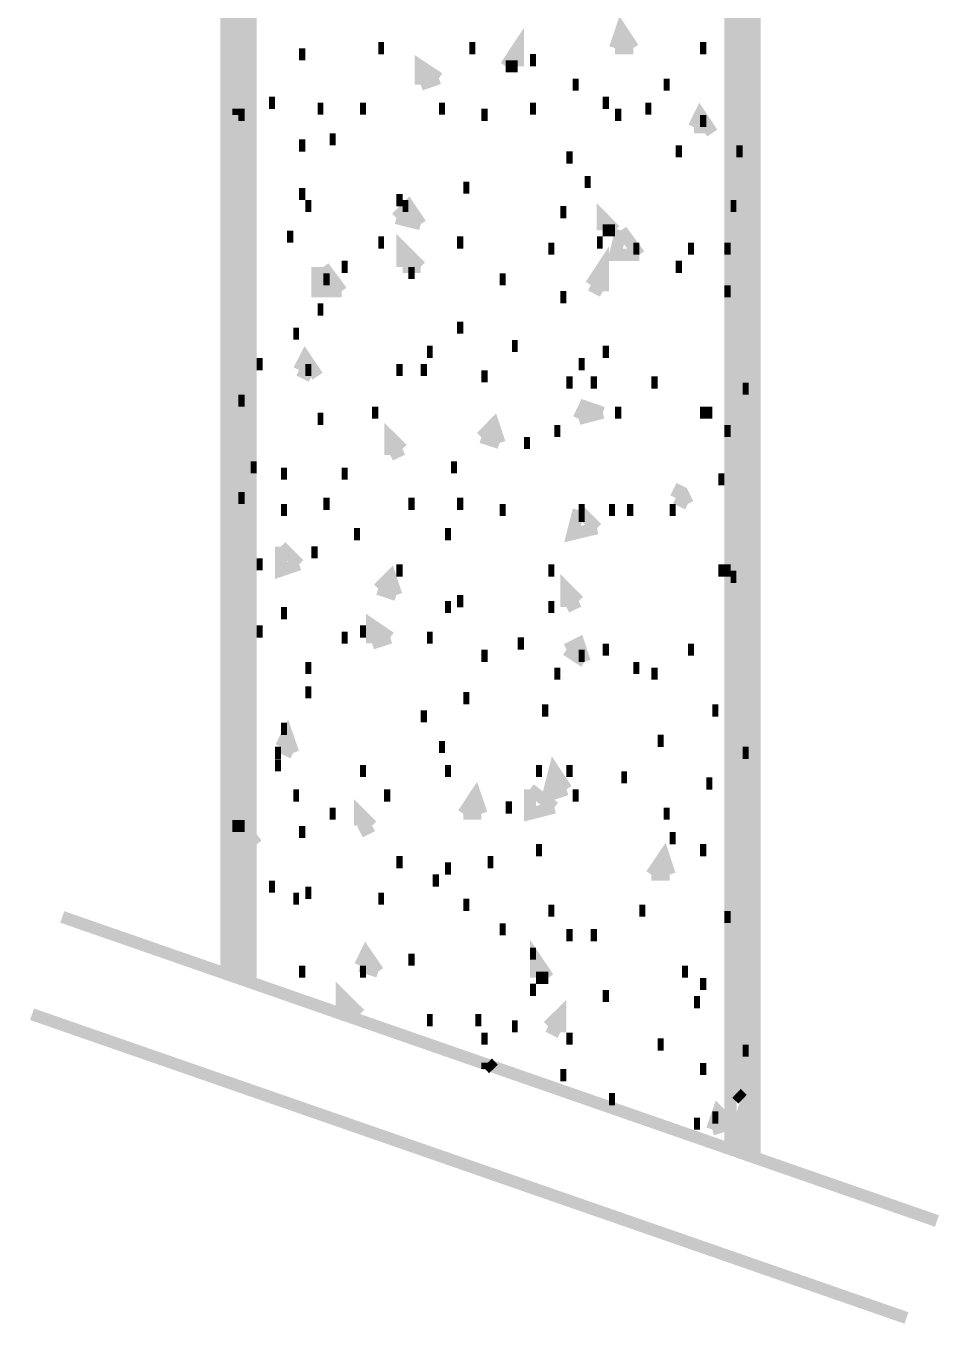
# Model space of a CAD drawing. Extents: x 0.1 to 11.6, y 0.3 to 16.2.
# Drawn here: x 7.6667 to 7.9183, y 12.705 to 13.0611 of the extents above; entities that cross this region are included whole.
import ezdxf

# ---------------------------------------------------------------- set-up
doc = ezdxf.new("R2010")
doc.units = 0
doc.layers.get('0').update_dxf_attribs({"linetype": 'CONTINUOUS'})

msp = doc.modelspace()

# ---------------------------------------------------------------- linework, layer by layer
at = {"color": 0}
for points, const_width in [([(7.72499, 12.8), (7.72499, 13.715)], 0.01), ([(7.86333, 12.7517), (7.86333, 13.6667)], 0.01), ([(7.82835, 13.055), (7.83003, 13.06), (7.83333, 13.055)], 0.003333), ([(7.79833, 13.05), (7.80165, 13.055), (7.80165, 13.05)], 0.003333), ([(7.76335, 13.055), (7.76497, 13.055)], 0.003333), ([(7.76335, 13.055), (7.76497, 13.055)], 0.003333), ([(7.78836, 13.055), (7.78999, 13.055)], 0.003333), ([(7.82835, 13.055), (7.83333, 13.055)], 0.003333), ([(7.85167, 13.055), (7.85335, 13.055)], 0.003333), ([(7.74164, 13.0533), (7.74333, 13.0533)], 0.003333), ([(7.77501, 13.045), (7.77501, 13.05), (7.78, 13.0467)], 0.003333), ([(7.80501, 13.0517), (7.80664, 13.0517)], 0.003333), ([(7.79833, 13.05), (7.80165, 13.05)], 0.003333), ([(7.77501, 13.045), (7.78, 13.0467)], 0.003333), ([(7.81668, 13.045), (7.81836, 13.045)], 0.003333), ([(7.84169, 13.045), (7.84332, 13.045)], 0.003333), ([(7.72499, 13.0384), (7.72499, 13.0367)], 0.003333), ([(7.72499, 13.0367), (7.72667, 13.0367)], 0.003333), ([(7.73335, 13.04), (7.73503, 13.04)], 0.003333), ([(7.74669, 13.0384), (7.74832, 13.0384)], 0.003333), ([(7.75836, 13.0384), (7.75999, 13.0384)], 0.003333), ([(7.78, 13.0384), (7.78168, 13.0384)], 0.003333), ([(7.79167, 13.0367), (7.79335, 13.0367)], 0.003333), ([(7.80501, 13.0384), (7.80664, 13.0384)], 0.003333), ([(7.82497, 13.04), (7.82667, 13.04)], 0.003333), ([(7.82835, 13.0367), (7.83003, 13.0367)], 0.003333), ([(7.83664, 13.0384), (7.83832, 13.0384)], 0.003333), ([(7.84999, 13.0333), (7.85167, 13.0367), (7.85499, 13.0317)], 0.003333), ([(7.84999, 13.0333), (7.85499, 13.0333)], 0.003333), ([(7.85167, 13.035), (7.85335, 13.035)], 0.003333), ([(7.75, 13.03), (7.75168, 13.03)], 0.003333), ([(7.74164, 13.0283), (7.74333, 13.0283)], 0.003333), ([(7.845, 13.0267), (7.84668, 13.0267)], 0.003333), ([(7.86165, 13.0267), (7.86333, 13.0267)], 0.003333), ([(7.815, 13.025), (7.81668, 13.025)], 0.003333), ([(7.78668, 13.0167), (7.78836, 13.0167)], 0.003333), ([(7.81999, 13.0183), (7.82167, 13.0183)], 0.003333), ([(7.74164, 13.015), (7.74333, 13.015)], 0.003333), ([(7.76833, 13.0133), (7.77001, 13.0133)], 0.003333), ([(7.76833, 13.0084), (7.77165, 13.0117), (7.77501, 13.0067)], 0.003333), ([(7.74333, 13.0117), (7.74501, 13.0117)], 0.003333), ([(7.76833, 13.0084), (7.77501, 13.0067)], 0.003333), ([(7.77001, 13.0117), (7.77165, 13.0117)], 0.003333), ([(7.81332, 13.01), (7.815, 13.01)], 0.003333), ([(7.82497, 13.005), (7.82497, 13.0084), (7.82835, 13.005)], 0.003333), ([(7.86003, 13.0117), (7.86165, 13.0117)], 0.003333), ([(7.82497, 13.005), (7.82835, 13.005)], 0.003333), ([(7.83003, 13.005), (7.82835, 12.9983), (7.83501, 12.9983)], 0.003333), ([(7.83003, 13.005), (7.83501, 12.9983)], 0.003333), ([(7.73833, 13.0033), (7.74001, 13.0033)], 0.003333), ([(7.76335, 13.0017), (7.76497, 13.0017)], 0.003333), ([(7.77001, 12.995), (7.77001, 13), (7.77501, 12.995)], 0.003333), ([(7.785, 13.0017), (7.78668, 13.0017)], 0.003333), ([(7.82335, 13.0017), (7.82497, 13.0017)], 0.003333), ([(7.81, 13), (7.81168, 13)], 0.003333), ([(7.82167, 12.99), (7.82497, 12.995), (7.82497, 12.9883)], 0.003333), ([(7.83333, 13), (7.83501, 13)], 0.003333), ([(7.84831, 13), (7.84999, 13)], 0.003333), ([(7.85835, 13), (7.86003, 13)], 0.003333), ([(7.74669, 12.995), (7.74669, 12.9883), (7.75331, 12.9883)], 0.003333), ([(7.74832, 12.995), (7.75331, 12.9883)], 0.003333), ([(7.75331, 12.995), (7.75499, 12.995)], 0.003333), ([(7.77001, 12.995), (7.77501, 12.995)], 0.003333), ([(7.845, 12.995), (7.84668, 12.995)], 0.003333), ([(7.74832, 12.9916), (7.75, 12.9916)], 0.003333), ([(7.77165, 12.9933), (7.77333, 12.9933)], 0.003333), ([(7.79665, 12.9916), (7.79833, 12.9916)], 0.003333), ([(7.82167, 12.99), (7.82497, 12.9883)], 0.003333), ([(7.85835, 12.9883), (7.86003, 12.9883)], 0.003333), ([(7.74669, 12.9833), (7.74832, 12.9833)], 0.003333), ([(7.81332, 12.9867), (7.815, 12.9867)], 0.003333), ([(7.74001, 12.9767), (7.74164, 12.9767)], 0.003333), ([(7.785, 12.9783), (7.78668, 12.9783)], 0.003333), ([(7.80003, 12.9733), (7.80165, 12.9733)], 0.003333), ([(7.74164, 12.9667), (7.74333, 12.97), (7.74669, 12.965)], 0.003333), ([(7.77669, 12.9717), (7.77832, 12.9717)], 0.003333), ([(7.82497, 12.9717), (7.82667, 12.9717)], 0.003333), ([(7.72999, 12.9683), (7.73167, 12.9683)], 0.003333), ([(7.74164, 12.9667), (7.74501, 12.965)], 0.003333), ([(7.74333, 12.9667), (7.74501, 12.9667)], 0.003333), ([(7.76833, 12.9667), (7.77001, 12.9667)], 0.003333), ([(7.77501, 12.9667), (7.77669, 12.9667)], 0.003333), ([(7.81836, 12.9683), (7.81999, 12.9683)], 0.003333), ([(7.79167, 12.965), (7.79335, 12.965)], 0.003333), ([(7.815, 12.9633), (7.81668, 12.9633)], 0.003333), ([(7.82167, 12.9633), (7.82335, 12.9633)], 0.003333), ([(7.83832, 12.9633), (7.84, 12.9633)], 0.003333), ([(7.86333, 12.9616), (7.86501, 12.9616)], 0.003333), ([(7.72499, 12.9583), (7.72667, 12.9583)], 0.003333), ([(7.76167, 12.955), (7.76335, 12.955)], 0.003333), ([(7.81836, 12.9533), (7.81999, 12.9567), (7.82497, 12.955)], 0.003333), ([(7.81836, 12.9533), (7.82497, 12.955)], 0.003333), ([(7.82835, 12.955), (7.83003, 12.955)], 0.003333), ([(7.85167, 12.955), (7.85335, 12.955)], 0.003333), ([(7.85335, 12.955), (7.85499, 12.955)], 0.003333), ([(7.74669, 12.9533), (7.74832, 12.9533)], 0.003333), ([(7.79167, 12.9483), (7.79497, 12.9517), (7.79665, 12.9467)], 0.003333), ([(7.76665, 12.9434), (7.76665, 12.9483), (7.77001, 12.945)], 0.003333), ([(7.79167, 12.9483), (7.79665, 12.9467)], 0.003333), ([(7.81168, 12.95), (7.81332, 12.95)], 0.003333), ([(7.85835, 12.95), (7.86003, 12.95)], 0.003333), ([(7.76665, 12.9434), (7.77001, 12.945)], 0.003333), ([(7.80333, 12.9467), (7.80501, 12.9467)], 0.003333), ([(7.72835, 12.94), (7.72999, 12.94)], 0.003333), ([(7.73665, 12.9383), (7.73833, 12.9383)], 0.003333), ([(7.75331, 12.9383), (7.75499, 12.9383)], 0.003333), ([(7.78331, 12.94), (7.785, 12.94)], 0.003333), ([(7.84668, 12.935), (7.845, 12.9316)], 0.003333), ([(7.85667, 12.9367), (7.85835, 12.9367)], 0.003333), ([(7.72499, 12.9316), (7.72667, 12.9316)], 0.003333), ([(7.74832, 12.93), (7.75, 12.93)], 0.003333), ([(7.77165, 12.93), (7.77333, 12.93)], 0.003333), ([(7.785, 12.93), (7.78668, 12.93)], 0.003333), ([(7.845, 12.9316), (7.84831, 12.93)], 0.003333), ([(7.84668, 12.9333), (7.84831, 12.93)], 0.003333), ([(7.73665, 12.9283), (7.73833, 12.9283)], 0.003333), ([(7.79665, 12.9283), (7.79833, 12.9283)], 0.003333), ([(7.81836, 12.9283), (7.81668, 12.9217), (7.82335, 12.9233)], 0.003333), ([(7.81836, 12.9283), (7.82335, 12.9233)], 0.003333), ([(7.81836, 12.9283), (7.81999, 12.9283)], 0.003333), ([(7.81836, 12.9267), (7.81999, 12.9267)], 0.003333), ([(7.82667, 12.9283), (7.82835, 12.9283)], 0.003333), ([(7.83165, 12.9283), (7.83333, 12.9283)], 0.003333), ([(7.84332, 12.9283), (7.845, 12.9283)], 0.003333), ([(7.75667, 12.9217), (7.75836, 12.9217)], 0.003333), ([(7.78168, 12.9217), (7.78331, 12.9217)], 0.003333), ([(7.73665, 12.9183), (7.74164, 12.9134)], 0.003333), ([(7.73665, 12.9183), (7.73665, 12.9117), (7.74164, 12.9134)], 0.003333), ([(7.74501, 12.9167), (7.74669, 12.9167)], 0.003333), ([(7.72999, 12.9134), (7.73167, 12.9134)], 0.003333), ([(7.76335, 12.9067), (7.76665, 12.91), (7.76833, 12.905)], 0.003333), ([(7.76833, 12.9117), (7.77001, 12.9117)], 0.003333), ([(7.81, 12.9117), (7.81168, 12.9117)], 0.003333), ([(7.815, 12.9017), (7.815, 12.9067), (7.81836, 12.9033)], 0.003333), ([(7.85667, 12.9117), (7.85835, 12.9117)], 0.003333), ([(7.85835, 12.9117), (7.86003, 12.9117)], 0.003333), ([(7.86003, 12.91), (7.86165, 12.91)], 0.003333), ([(7.76335, 12.9067), (7.76833, 12.905)], 0.003333), ([(7.78168, 12.9017), (7.78331, 12.9017)], 0.003333), ([(7.785, 12.9033), (7.78668, 12.9033)], 0.003333), ([(7.81, 12.9017), (7.81168, 12.9017)], 0.003333), ([(7.815, 12.9017), (7.81836, 12.9033)], 0.003333), ([(7.73665, 12.9), (7.73833, 12.9)], 0.003333), ([(7.76167, 12.8917), (7.76167, 12.8967), (7.76665, 12.8933)], 0.003333), ([(7.72999, 12.895), (7.73167, 12.895)], 0.003333), ([(7.75836, 12.895), (7.75999, 12.895)], 0.003333), ([(7.75331, 12.8933), (7.75499, 12.8933)], 0.003333), ([(7.76167, 12.8917), (7.76665, 12.8933)], 0.003333), ([(7.77669, 12.8933), (7.77832, 12.8933)], 0.003333), ([(7.80165, 12.8917), (7.80333, 12.8917)], 0.003333), ([(7.815, 12.89), (7.81836, 12.8917), (7.81999, 12.8867)], 0.003333), ([(7.79167, 12.8883), (7.79335, 12.8883)], 0.003333), ([(7.815, 12.89), (7.81999, 12.8867)], 0.003333), ([(7.81836, 12.8883), (7.81999, 12.8883)], 0.003333), ([(7.82497, 12.89), (7.82667, 12.89)], 0.003333), ([(7.84831, 12.89), (7.84999, 12.89)], 0.003333), ([(7.74333, 12.885), (7.74501, 12.885)], 0.003333), ([(7.83333, 12.885), (7.83501, 12.885)], 0.003333), ([(7.81168, 12.8834), (7.81332, 12.8834)], 0.003333), ([(7.83832, 12.8834), (7.84, 12.8834)], 0.003333), ([(7.74333, 12.8783), (7.74501, 12.8783)], 0.003333), ([(7.78668, 12.8767), (7.78836, 12.8767)], 0.003333), ([(7.80832, 12.8733), (7.81, 12.8733)], 0.003333), ([(7.85499, 12.8733), (7.85667, 12.8733)], 0.003333), ([(7.77501, 12.8717), (7.77669, 12.8717)], 0.003333), ([(7.73665, 12.8633), (7.73833, 12.8666), (7.74001, 12.8617)], 0.003333), ([(7.73665, 12.8683), (7.73833, 12.8683)], 0.003333), ([(7.73665, 12.8633), (7.74001, 12.8617)], 0.003333), ([(7.78, 12.8633), (7.78168, 12.8633)], 0.003333), ([(7.84, 12.865), (7.84169, 12.865)], 0.003333), ([(7.73503, 12.8617), (7.73665, 12.8617)], 0.003333), ([(7.81, 12.85), (7.81168, 12.8567), (7.815, 12.8517)], 0.003333), ([(7.86333, 12.8617), (7.86501, 12.8617)], 0.003333), ([(7.86333, 12.8617), (7.86501, 12.8617)], 0.003333), ([(7.73503, 12.8583), (7.73665, 12.8583)], 0.003333), ([(7.75836, 12.8567), (7.75999, 12.8567)], 0.003333), ([(7.78168, 12.8567), (7.78331, 12.8567)], 0.003333), ([(7.80664, 12.8567), (7.80832, 12.8567)], 0.003333), ([(7.815, 12.8567), (7.81668, 12.8567)], 0.003333), ([(7.78668, 12.845), (7.78999, 12.85), (7.79167, 12.845)], 0.003333), ([(7.80501, 12.8517), (7.81168, 12.8467)], 0.003333), ([(7.80501, 12.8517), (7.80501, 12.845), (7.81168, 12.8467)], 0.003333), ([(7.81, 12.85), (7.815, 12.8517)], 0.003333), ([(7.83003, 12.855), (7.83165, 12.855)], 0.003333), ([(7.85335, 12.8533), (7.85499, 12.8533)], 0.003333), ([(7.74001, 12.85), (7.74164, 12.85)], 0.003333), ([(7.76497, 12.85), (7.76665, 12.85)], 0.003333), ([(7.81668, 12.85), (7.81836, 12.85)], 0.003333), ([(7.75, 12.845), (7.75168, 12.845)], 0.003333), ([(7.75836, 12.8417), (7.75836, 12.845), (7.76167, 12.8417)], 0.003333), ([(7.78668, 12.845), (7.79167, 12.845)], 0.003333), ([(7.79833, 12.8467), (7.80003, 12.8467)], 0.003333), ([(7.84169, 12.845), (7.84332, 12.845)], 0.003333), ([(7.72499, 12.8433), (7.72999, 12.8366)], 0.003333), ([(7.72499, 12.8433), (7.72499, 12.84)], 0.003333), ([(7.75836, 12.84), (7.76167, 12.8417)], 0.003333), ([(7.74164, 12.84), (7.74333, 12.84)], 0.003333), ([(7.84332, 12.8383), (7.845, 12.8383)], 0.003333), ([(7.72499, 12.8366), (7.72999, 12.8366)], 0.003333), ([(7.80664, 12.835), (7.80832, 12.835)], 0.003333), ([(7.83832, 12.8283), (7.84169, 12.8333), (7.84332, 12.8283)], 0.003333), ([(7.85167, 12.835), (7.85335, 12.835)], 0.003333), ([(7.76833, 12.8317), (7.77001, 12.8317)], 0.003333), ([(7.79335, 12.8317), (7.79497, 12.8317)], 0.003333), ([(7.77832, 12.8267), (7.78, 12.8267)], 0.003333), ([(7.78168, 12.83), (7.78331, 12.83)], 0.003333), ([(7.83832, 12.8283), (7.84332, 12.8283)], 0.003333), ([(7.73335, 12.825), (7.73503, 12.825)], 0.003333), ([(7.74333, 12.8233), (7.74501, 12.8233)], 0.003333), ([(7.74001, 12.8217), (7.74164, 12.8217)], 0.003333), ([(7.76335, 12.8217), (7.76497, 12.8217)], 0.003333), ([(7.78668, 12.82), (7.78836, 12.82)], 0.003333), ([(7.91667, 12.7333), (7.67665, 12.8167)], 0.003333), ([(7.81, 12.8184), (7.81168, 12.8184)], 0.003333), ([(7.83501, 12.8184), (7.83664, 12.8184)], 0.003333), ([(7.85835, 12.8167), (7.86003, 12.8167)], 0.003333), ([(7.79665, 12.8133), (7.79833, 12.8133)], 0.003333), ([(7.86003, 12.81), (7.86003, 12.8133), (7.86333, 12.8117)], 0.003333), ([(7.815, 12.8117), (7.81668, 12.8117)], 0.003333), ([(7.82167, 12.8117), (7.82335, 12.8117)], 0.003333), ([(7.86003, 12.81), (7.86333, 12.8117)], 0.003333), ([(7.75836, 12.8033), (7.75999, 12.8066), (7.76335, 12.8017)], 0.003333), ([(7.80501, 12.8066), (7.80664, 12.8066)], 0.003333), ([(7.80664, 12.8), (7.80664, 12.805), (7.81, 12.8)], 0.003333), ([(7.75836, 12.8033), (7.76335, 12.8017)], 0.003333), ([(7.77165, 12.805), (7.77333, 12.805)], 0.003333), ([(7.74164, 12.8017), (7.74333, 12.8017)], 0.003333), ([(7.75836, 12.8017), (7.75999, 12.8017)], 0.003333), ([(7.80664, 12.8), (7.81, 12.8)], 0.003333), ([(7.84668, 12.8017), (7.84831, 12.8017)], 0.003333), ([(7.85167, 12.7983), (7.85335, 12.7983)], 0.003333), ([(7.75331, 12.79), (7.75331, 12.795), (7.75836, 12.79)], 0.003333), ([(7.80501, 12.7967), (7.80664, 12.7967)], 0.003333), ([(7.82497, 12.795), (7.82667, 12.795)], 0.003333), ([(7.81, 12.7867), (7.81332, 12.79), (7.81332, 12.785)], 0.003333), ([(7.84999, 12.7933), (7.85167, 12.7933)], 0.003333), ([(7.90831, 12.7067), (7.66835, 12.79)], 0.003333), ([(7.75331, 12.79), (7.75836, 12.79)], 0.003333), ([(7.77669, 12.7884), (7.77832, 12.7884)], 0.003333), ([(7.78999, 12.7884), (7.79167, 12.7884)], 0.003333), ([(7.80003, 12.7867), (7.80165, 12.7867)], 0.003333), ([(7.81, 12.7867), (7.81332, 12.785)], 0.003333), ([(7.79167, 12.7833), (7.79335, 12.7833)], 0.003333), ([(7.815, 12.7833), (7.81668, 12.7833)], 0.003333), ([(7.84, 12.7817), (7.84169, 12.7817)], 0.003333), ([(7.86165, 12.7683), (7.86333, 12.7733), (7.86333, 12.7717)], 0.003333), ([(7.86333, 12.78), (7.86501, 12.78)], 0.003333), ([(7.79335, 12.7767), (7.79497, 12.775)], 0.003333), ([(7.79335, 12.7767), (7.79335, 12.775)], 0.003333), ([(7.81332, 12.7733), (7.815, 12.7733)], 0.003333), ([(7.85167, 12.775), (7.85335, 12.775)], 0.003333), ([(7.82667, 12.7667), (7.82835, 12.7667)], 0.003333), ([(7.86165, 12.7683), (7.86333, 12.7667)], 0.003333), ([(7.85499, 12.7584), (7.85667, 12.7633), (7.86003, 12.76)], 0.003333), ([(7.84999, 12.76), (7.85167, 12.76)], 0.003333), ([(7.85499, 12.7617), (7.85667, 12.7617)], 0.003333), ([(7.85499, 12.7584), (7.86003, 12.76)], 0.003333)]:
    msp.add_lwpolyline(points, dxfattribs=dict(at, const_width=const_width))

doc.saveas('drawing.dxf')
